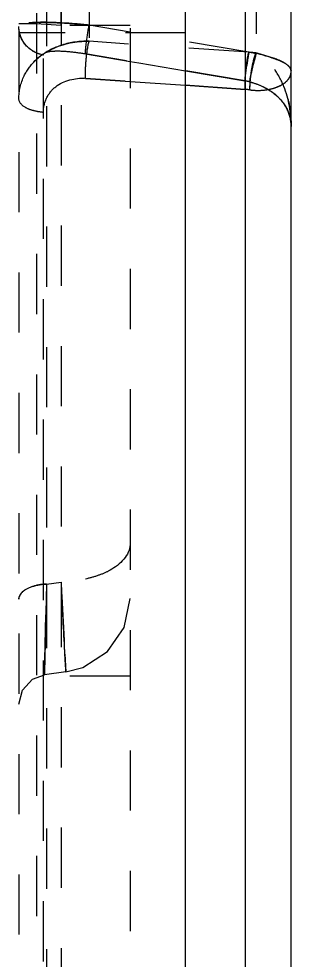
# Model space of a CAD drawing. Header units: millimetres. Extents: x 1727 to 4210, y -6182 to 759.
# Drawn here: x 2454.81 to 2462.19, y -3265.3 to -3239.76 of the extents above; entities that cross this region are included whole.
import ezdxf

# ---------------------------------------------------------------- set-up
doc = ezdxf.new("R2010")
doc.units = ezdxf.units.MM
doc.header["$LTSCALE"] = 16.335
doc.linetypes.add('HIDDEN', pattern=[0.2, 0.1, -0.1])
doc.layers.get('0').update_dxf_attribs({"linetype": 'CONTINUOUS'})
doc.layers.add('DEFAULT_2', color=8, linetype='HIDDEN')

msp = doc.modelspace()

# ---------------------------------------------------------------- linework, layer by layer
at = {"color": 7, "linetype": 'Continuous'}
for p, q in [((2459.329, -3432.148), (2459.329, -3184.712)), ((2462.193, -3372.539), (2462.193, -3217.939)), ((2460.948, -3225.464), (2460.948, -3289.202))]:
    msp.add_line(p, q, dxfattribs=at)
at = {"layer": 'DEFAULT_2', "color": 8, "linetype": 'HIDDEN'}
for p, q in [((2455.283, -3210.202), (2455.283, -3386.658)), ((2454.807, -3210.704), (2454.807, -3386.156)), ((2457.822, -3213.874), (2457.822, -3382.986)), ((2455.555, -3222.529), (2455.555, -3376.959)), ((2455.952, -3222.502), (2455.952, -3384.991)), ((2455.471, -3224.498), (2455.471, -3374.99)), ((2461.241, -3225.464), (2461.241, -3240.687)), ((2456.712, -3228.84), (2456.712, -3240.369)), ((2455.274, -3239.893), (2454.807, -3239.893)), ((2455.952, -3239.941), (2455.274, -3239.893)), ((2457.822, -3239.941), (2455.952, -3239.941)), ((2461.045, -3240.664), (2456.712, -3239.929)), ((2459.329, -3240.14), (2454.807, -3240.14)), ((2461.045, -3240.668), (2456.712, -3240.369)), ((2460.948, -3241.443), (2456.614, -3240.708)), ((2456.614, -3240.708), (2457.822, -3240.913)), ((2457.822, -3240.913), (2458.059, -3240.953)), ((2458.059, -3240.953), (2459.329, -3241.169)), ((2459.329, -3241.169), (2460.948, -3241.443)), ((2460.948, -3241.675), (2456.614, -3241.375)), ((2456.614, -3241.375), (2457.822, -3241.459)), ((2457.822, -3241.459), (2459.329, -3241.563)), ((2459.329, -3241.563), (2460.948, -3241.675)), ((2455.502, -3257.561), (2455.555, -3255.097)), ((2455.555, -3255.097), (2455.53, -3256.255)), ((2455.555, -3255.097), (2455.952, -3255.048)), ((2457.663, -3256.273), (2457.822, -3255.49)), ((2455.53, -3256.255), (2455.512, -3257.078)), ((2457.213, -3256.931), (2457.663, -3256.273)), ((2456.058, -3257.003), (2456.083, -3257.482)), ((2456.543, -3257.362), (2457.213, -3256.931)), ((2455.512, -3257.078), (2455.503, -3257.507)), ((2455.175, -3257.682), (2455.502, -3257.561)), ((2456.083, -3257.482), (2455.502, -3257.561)), ((2455.503, -3257.507), (2455.502, -3257.561)), ((2456.083, -3257.482), (2456.543, -3257.362)), ((2457.822, -3257.592), (2454.807, -3257.592))]:
    msp.add_line(p, q, dxfattribs=at)
msp.add_lwpolyline([(2454.807, -3258.358), (2454.905, -3257.973), (2455.175, -3257.682)], dxfattribs=at)
for centre, radius, start, end in [((2474.885, -3243.012), 14.037, 170.3737, 171.8579), ((2460.669, -3242.886), 2.253, 75.2888, 80.384), ((2460.813, -3244.038), 3.378, 83.8265, 86.0565), ((2460.82, -3243.967), 3.307, 82.6917, 86.0975), ((2460.834, -3243.846), 3.185, 82.6624, 83.8371), ((2475.672, -3244.48), 14.916, 165.3458, 166.2784), ((2456.42, -3242.098), 1.677, 126.4837, 129.2117), ((2463.819, -3241.58), 2.731, 165.1363, 167.2845), ((2460.708, -3242.87), 1.446, 75.2935, 80.469), ((2460.833, -3243.603), 1.931, 82.783, 86.5878), ((2460.84, -3242.915), 1.437, 48.8937, 50.9675), ((2461.073, -3242.713), 1.127, 26.5106, 34.3219), ((2461.145, -3242.682), 1.049, 0.0176, 26.5422)]:
    msp.add_arc(centre, radius, start, end, dxfattribs=at)
for points, knots in [([(2455.952, -3239.941), (2455.961, -3238.115), (2455.977, -3234.534), (2455.995, -3229.334), (2456.005, -3225.222), (2456.009, -3222.186), (2456.01, -3220.151), (2456.009, -3218.307), (2456.006, -3216.671), (2456.002, -3215.26), (2455.996, -3214.231), (2455.991, -3213.53), (2455.987, -3213.099), (2455.982, -3212.732), (2455.977, -3212.43), (2455.971, -3212.196), (2455.967, -3212.04), (2455.962, -3211.952), (2455.96, -3211.906), (2455.955, -3211.886), (2455.955, -3211.869), (2455.952, -3211.869)], [0, 0, 0, 0, 0.195101, 0.382727, 0.555661, 0.634501, 0.707225, 0.773121, 0.831567, 0.881986, 0.923908, 0.941548, 0.956922, 0.969997, 0.980743, 0.989131, 0.995143, 0.997253, 0.998765, 0.999677, 1, 1, 1, 1]), ([(2455.976, -3212.412), (2455.999, -3213.563), (2456.006, -3216.804), (2456.013, -3222.829), (2455.991, -3230.854), (2455.968, -3236.789), (2455.952, -3239.941)], [0, 0, 0, 0, 0.125467, 0.353188, 0.65655, 1, 1, 1, 1]), ([(2456.712, -3239.929), (2456.467, -3239.903), (2456.015, -3239.868), (2455.429, -3239.845), (2455.043, -3239.868), (2454.859, -3239.904), (2454.807, -3239.948), (2454.807, -3239.968)], [0, 0, 0, 0, 0.381281, 0.700418, 0.912288, 0.97, 1, 1, 1, 1]), ([(2455.36, -3239.855), (2455.455, -3239.853), (2455.907, -3239.859), (2456.358, -3239.892), (2456.712, -3239.929)], [0, 0, 0, 0, 0.2123, 1, 1, 1, 1]), ([(2456.614, -3240.708), (2456.611, -3240.677), (2456.619, -3240.585), (2456.646, -3240.325), (2456.683, -3240.097), (2456.712, -3239.929)], [0, 0, 0, 0, 0.119799, 0.348775, 1, 1, 1, 1]), ([(2455.471, -3240.741), (2455.291, -3240.71), (2454.944, -3240.52), (2454.807, -3240.147), (2454.807, -3239.968)], [0, 0, 0, 0, 0.503794, 1, 1, 1, 1]), ([(2455.471, -3240.741), (2455.32, -3240.715), (2455.024, -3240.573), (2454.861, -3240.286), (2454.826, -3240.135)], [0, 0, 0, 0, 0.497089, 1, 1, 1, 1]), ([(2456.712, -3240.369), (2456.464, -3240.363), (2455.977, -3240.426), (2455.341, -3240.753), (2454.906, -3241.283), (2454.807, -3241.72), (2454.807, -3241.932)], [0, 0, 0, 0, 0.271692, 0.52771, 0.767249, 1, 1, 1, 1]), ([(2455.423, -3240.75), (2455.51, -3240.685), (2455.9, -3240.45), (2456.368, -3240.36), (2456.712, -3240.369)], [0, 0, 0, 0, 0.240817, 1, 1, 1, 1]), ([(2456.614, -3241.375), (2456.61, -3241.196), (2456.627, -3240.859), (2456.672, -3240.523), (2456.712, -3240.37)], [0, 0, 0, 0, 0.529545, 1, 1, 1, 1]), ([(2456.614, -3241.375), (2456.61, -3241.196), (2456.627, -3240.859), (2456.672, -3240.523), (2456.712, -3240.37)], [0, 0, 0, 0, 0.529548, 1, 1, 1, 1]), ([(2455.471, -3240.741), (2455.471, -3240.702), (2455.559, -3240.654), (2455.673, -3240.638), (2455.884, -3240.625), (2456.2, -3240.647), (2456.469, -3240.683), (2456.614, -3240.708)], [0, 0, 0, 0, 0.098751, 0.190227, 0.31119, 0.62664, 1, 1, 1, 1]), ([(2460.948, -3241.675), (2460.943, -3241.496), (2460.961, -3241.158), (2461.005, -3240.822), (2461.045, -3240.668)], [0, 0, 0, 0, 0.530077, 1, 1, 1, 1]), ([(2460.948, -3241.443), (2460.944, -3241.412), (2460.953, -3241.32), (2460.979, -3241.061), (2461.017, -3240.833), (2461.045, -3240.664)], [0, 0, 0, 0, 0.119553, 0.348746, 1, 1, 1, 1]), ([(2460.989, -3240.969), (2460.993, -3240.94), (2461.008, -3240.839), (2461.027, -3240.739), (2461.045, -3240.668)], [0, 0, 0, 0, 0.286964, 1, 1, 1, 1]), ([(2461.075, -3241.687), (2461.075, -3241.509), (2461.108, -3241.17), (2461.182, -3240.836), (2461.241, -3240.688)], [0, 0, 0, 0, 0.527205, 1, 1, 1, 1]), ([(2461.075, -3241.471), (2461.075, -3241.44), (2461.092, -3241.35), (2461.141, -3241.095), (2461.198, -3240.871), (2461.241, -3240.707)], [0, 0, 0, 0, 0.118696, 0.347545, 1, 1, 1, 1]), ([(2461.179, -3240.879), (2461.184, -3240.861), (2461.202, -3240.796), (2461.223, -3240.732), (2461.241, -3240.687)], [0, 0, 0, 0, 0.279662, 1, 1, 1, 1]), ([(2462.193, -3241.188), (2462.193, -3241.084), (2461.991, -3240.927), (2461.662, -3240.802), (2461.398, -3240.732), (2461.241, -3240.687)], [0, 0, 0, 0, 0.28014, 0.558247, 1, 1, 1, 1]), ([(2461.241, -3240.687), (2461.379, -3240.724), (2461.623, -3240.793), (2461.947, -3240.91), (2462.171, -3241.047), (2462.191, -3241.157)], [0, 0, 0, 0, 0.396231, 0.689243, 1, 1, 1, 1]), ([(2462.193, -3242.682), (2462.193, -3242.313), (2462.1, -3241.744), (2461.736, -3241.063), (2461.423, -3240.797), (2461.241, -3240.707)], [0, 0, 0, 0, 0.482658, 0.733729, 1, 1, 1, 1]), ([(2454.95, -3241.309), (2455.022, -3241.162), (2455.154, -3240.981), (2455.316, -3240.834), (2455.36, -3240.799)], [0, 0, 0, 0, 0.744026, 1, 1, 1, 1]), ([(2460.948, -3241.675), (2460.946, -3241.622), (2460.947, -3241.386), (2460.964, -3241.15), (2460.989, -3240.969)], [0, 0, 0, 0, 0.227249, 1, 1, 1, 1]), ([(2461.075, -3241.471), (2461.074, -3241.411), (2461.118, -3241.233), (2461.153, -3241.058), (2461.182, -3240.942)], [0, 0, 0, 0, 0.333441, 1, 1, 1, 1]), ([(2461.083, -3241.479), (2461.092, -3241.352), (2461.112, -3241.184), (2461.146, -3241.019), (2461.155, -3240.979)], [0, 0, 0, 0, 0.756609, 1, 1, 1, 1]), ([(2460.948, -3241.443), (2460.942, -3241.397), (2460.961, -3241.255), (2460.976, -3241.116), (2460.989, -3241.024)], [0, 0, 0, 0, 0.334682, 1, 1, 1, 1]), ([(2461.075, -3241.687), (2461.245, -3241.709), (2461.547, -3241.707), (2461.914, -3241.582), (2462.141, -3241.408), (2462.193, -3241.253), (2462.193, -3241.188)], [0, 0, 0, 0, 0.380907, 0.660938, 0.853969, 1, 1, 1, 1]), ([(2455.471, -3242.298), (2455.471, -3242.166), (2455.53, -3241.898), (2455.883, -3241.462), (2456.335, -3241.355), (2456.614, -3241.375)], [0, 0, 0, 0, 0.242062, 0.485012, 1, 1, 1, 1]), ([(2461.075, -3241.471), (2461.312, -3241.533), (2461.713, -3241.713), (2462.001, -3242.048), (2462.082, -3242.21)], [0, 0, 0, 0, 0.573567, 1, 1, 1, 1]), ([(2461.075, -3241.471), (2461.109, -3241.479), (2461.236, -3241.516), (2461.36, -3241.566), (2461.448, -3241.61)], [0, 0, 0, 0, 0.259071, 1, 1, 1, 1]), ([(2461.075, -3241.687), (2461.075, -3241.671), (2461.076, -3241.602), (2461.079, -3241.533), (2461.083, -3241.479)], [0, 0, 0, 0, 0.231035, 1, 1, 1, 1]), ([(2461.814, -3241.609), (2461.842, -3241.597), (2461.939, -3241.554), (2462.029, -3241.493), (2462.082, -3241.438)], [0, 0, 0, 0, 0.290987, 1, 1, 1, 1]), ([(2461.075, -3241.687), (2461.119, -3241.693), (2461.279, -3241.707), (2461.442, -3241.699), (2461.557, -3241.679)], [0, 0, 0, 0, 0.274958, 1, 1, 1, 1]), ([(2461.448, -3241.61), (2461.476, -3241.623), (2461.58, -3241.679), (2461.678, -3241.745), (2461.745, -3241.799)], [0, 0, 0, 0, 0.266429, 1, 1, 1, 1]), ([(2461.557, -3241.679), (2461.581, -3241.675), (2461.668, -3241.658), (2461.754, -3241.633), (2461.814, -3241.609)], [0, 0, 0, 0, 0.275122, 1, 1, 1, 1]), ([(2455.471, -3242.298), (2455.385, -3242.291), (2455.22, -3242.261), (2454.974, -3242.182), (2454.807, -3242.033), (2454.807, -3241.932)], [0, 0, 0, 0, 0.324034, 0.619662, 1, 1, 1, 1]), ([(2461.785, -3241.832), (2461.806, -3241.851), (2461.887, -3241.926), (2461.958, -3242.01), (2462.003, -3242.076)], [0, 0, 0, 0, 0.265793, 1, 1, 1, 1]), ([(2462.021, -3242.101), (2462.037, -3242.125), (2462.095, -3242.221), (2462.137, -3242.326), (2462.158, -3242.406)], [0, 0, 0, 0, 0.261045, 1, 1, 1, 1]), ([(2457.822, -3254.019), (2457.822, -3254.315), (2457.451, -3254.665), (2456.984, -3254.861), (2456.54, -3254.992), (2456.188, -3255.039), (2455.952, -3255.048)], [0, 0, 0, 0, 0.391469, 0.533008, 0.686664, 1, 1, 1, 1]), ([(2454.807, -3255.508), (2454.807, -3255.456), (2454.881, -3255.295), (2455.164, -3255.144), (2455.414, -3255.102), (2455.555, -3255.097)], [0, 0, 0, 0, 0.171204, 0.537901, 1, 1, 1, 1]), ([(2455.555, -3255.097), (2455.46, -3255.101), (2455.188, -3255.131), (2454.807, -3255.309), (2454.807, -3255.508)], [0, 0, 0, 0, 0.322296, 1, 1, 1, 1]), ([(2456.083, -3257.482), (2456.082, -3257.426), (2456.066, -3257.209), (2456.029, -3256.398), (2455.983, -3255.642), (2455.952, -3255.048)], [0, 0, 0, 0, 0.06808, 0.267576, 1, 1, 1, 1]), ([(2455.952, -3255.048), (2455.962, -3255.249), (2455.997, -3255.901), (2456.033, -3256.553), (2456.058, -3257.003)], [0, 0, 0, 0, 0.308201, 1, 1, 1, 1])]:
    msp.add_open_spline(points, degree=3, knots=knots, dxfattribs=at)
for points in [[(2454.826, -3240.135), (2454.814, -3240.08), (2454.807, -3240.024), (2454.807, -3239.968)], [(2462.163, -3241.323), (2462.182, -3241.281), (2462.193, -3241.234), (2462.193, -3241.188)], [(2454.807, -3241.932), (2454.807, -3241.719), (2454.857, -3241.5), (2454.95, -3241.309)], [(2462.082, -3241.438), (2462.114, -3241.404), (2462.143, -3241.365), (2462.163, -3241.323)], [(2462.105, -3241.929), (2462.135, -3242.045), (2462.156, -3242.163), (2462.17, -3242.281)], [(2462.158, -3242.406), (2462.182, -3242.496), (2462.193, -3242.589), (2462.193, -3242.682)], [(2462.17, -3242.281), (2462.186, -3242.414), (2462.193, -3242.548), (2462.193, -3242.682)]]:
    msp.add_open_spline(points, degree=3, dxfattribs=at)

doc.saveas('drawing.dxf')
